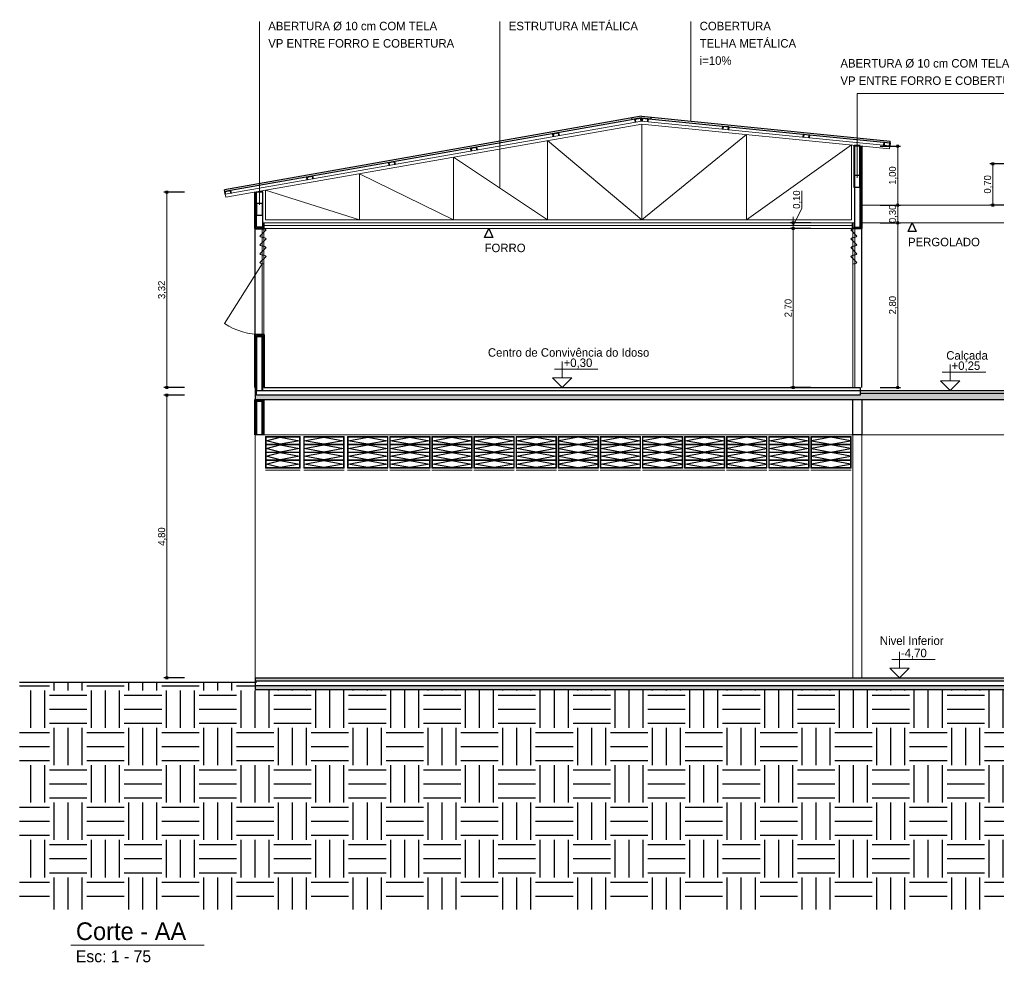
# Model space of a CAD drawing. Header units: millimetres. Extents: x 3006 to 6000, y 1661 to 3774.
# Drawn here: x 4119.37 to 4135.99, y 1757 to 1773.01 of the extents above; entities that cross this region are included whole.
import ezdxf

# ---------------------------------------------------------------- set-up
doc = ezdxf.new("R2010")
doc.units = ezdxf.units.MM
doc.header["$LTSCALE"] = 10
doc.linetypes.add('TT3', pattern=[0.25, 0.125, -0.125])
doc.linetypes.add('TT4', pattern=[0.1, 0.05, -0.05])
for name, color, linetype, lineweight in [('.10', 200, 'Continuous', 9), ('.10 ultra fina', 240, 'Continuous', 5), ('.15', 150, 'Continuous', 15), ('.25', 70, 'Continuous', 25), ('.30', 50, 'Continuous', 30), ('.40', 20, 'Continuous', 40), ('.40 Interno parede', 27, 'Continuous', 40), ('COTAS', 230, 'Continuous', 15), ('MARCAÇÕES', 230, 'Continuous', 15)]:
    doc.layers.add(name, color=color, linetype=linetype, lineweight=lineweight)
for name, color, linetype in [('.20 hachura', 185, 'Continuous'), ('ARQ-PRJ', 8, 'TT3'), ('ARQ-SMB', 9, 'Continuous'), ('Escrita', 34, 'Continuous')]:
    doc.layers.add(name, color=color, linetype=linetype)
doc.layers.add('Verde', color=7, linetype='Continuous', true_color=0x136734)
doc.styles.add('Texto Wilian', font='himalaya.ttf')
doc.dimstyles.new('Cota 1-75 Exter WMJ', dxfattribs={"dimtxt": 0.12, "dimasz": 0.05, "dimexe": 0.05, "dimexo": 0.1, "dimgap": 0.002, "dimtad": 1, "dimzin": 1, "dimtxsty": 'Texto Wilian', "dimblk": 'BOXFILLED', "dimcen": 2.5, "dimclrd": 230, "dimclre": 230, "dimclrt": 104, "dimazin": 0, "dimtfac": 1, "dimtix": 1, "dimtmove": 0, "dimatfit": 3, "dimfxl": 0.3, "dimfxlon": 1, "dimlwd": 20, "dimarcsym": 1})

# ---------------------------------------------------------------- blocks, each defined once
blk = doc.blocks.new('_BoxFilled')
at = {"color": 0, "linetype": 'ByBlock', "lineweight": -2}
blk.add_line((-0.5, 0), (-1, 0), dxfattribs=at)
at = {"color": 0, "linetype": 'ByBlock'}
blk.add_solid([(-0.5, 0.5), (0.5, 0.5), (-0.5, -0.5), (0.5, -0.5)], dxfattribs=at)
blk = doc.blocks.new('*D548')
at = {"layer": 'COTAS', "color": 230, "lineweight": -2, "transparency": 16777216}
for p, q in [((4132.809, 1769.46), (4132.459, 1769.46)), ((4132.809, 1766.76), (4132.459, 1766.76))]:
    blk.add_line(p, q, dxfattribs=at)
at = {"layer": 'COTAS', "color": 230, "linetype": 'Continuous', "lineweight": 20, "transparency": 16777216}
blk.add_line((4132.509, 1766.81), (4132.509, 1769.41), dxfattribs=at)
at = {"layer": 'Defpoints', "color": 0, "transparency": 16777216}
for p in [(4132.509, 1769.46), (4133.109, 1769.46), (4133.109, 1766.76)]:
    blk.add_point(p, dxfattribs=at)
at = {"layer": 'COTAS', "color": 230, "lineweight": 20, "transparency": 16777216, "xscale": 0.05, "yscale": 0.05, "zscale": 0.05}
for p, rotation in [((4132.509, 1769.46), 90), ((4132.509, 1766.76), 270)]:
    blk.add_blockref('_BoxFilled', p, dxfattribs=dict(at, rotation=rotation))
at = {"layer": 'COTAS', "color": 104, "transparency": 16777216, "insert": (4132.433, 1768.11), "char_height": 0.12, "attachment_point": 5, "rotation": 90, "style": 'Texto Wilian'}
blk.add_mtext('2,70', dxfattribs=at)
blk = doc.blocks.new('*D575')
at = {"layer": 'COTAS', "color": 230, "linetype": 'Continuous', "lineweight": 20, "transparency": 16777216}
for p, q in [((4132.654, 1769.801), (4132.654, 1770.102)), ((4132.509, 1769.51), (4132.654, 1769.801)), ((4132.509, 1769.61), (4132.509, 1769.66)), ((4132.509, 1769.46), (4132.509, 1769.56)), ((4132.509, 1769.46), (4132.509, 1769.56)), ((4132.509, 1769.41), (4132.509, 1769.36))]:
    blk.add_line(p, q, dxfattribs=at)
at = {"layer": 'COTAS', "color": 230, "lineweight": -2, "transparency": 16777216}
for p, q in [((4132.809, 1769.56), (4132.459, 1769.56)), ((4132.809, 1769.46), (4132.459, 1769.46))]:
    blk.add_line(p, q, dxfattribs=at)
at = {"layer": 'Defpoints', "color": 0, "transparency": 16777216}
for p in [(4132.509, 1769.56), (4133.523, 1769.56), (4133.523, 1769.46)]:
    blk.add_point(p, dxfattribs=at)
at = {"layer": 'COTAS', "color": 230, "lineweight": 20, "transparency": 16777216, "xscale": 0.05, "yscale": 0.05, "zscale": 0.05}
for p, rotation in [((4132.509, 1769.56), 270), ((4132.509, 1769.46), 90)]:
    blk.add_blockref('_BoxFilled', p, dxfattribs=dict(at, rotation=rotation))
at = {"layer": 'COTAS', "color": 104, "transparency": 16777216, "insert": (4132.577, 1769.952), "char_height": 0.12, "attachment_point": 5, "rotation": 90, "style": 'Texto Wilian'}
blk.add_mtext('0,10', dxfattribs=at)
blk = doc.blocks.new('*D576')
at = {"layer": 'COTAS', "color": 230, "linetype": 'Continuous', "lineweight": 20, "transparency": 16777216}
for p, q in [((4134.283, 1769.91), (4134.283, 1769.96)), ((4134.283, 1769.56), (4134.283, 1769.86)), ((4134.283, 1769.51), (4134.283, 1769.46))]:
    blk.add_line(p, q, dxfattribs=at)
at = {"layer": 'COTAS', "color": 230, "lineweight": -2, "transparency": 16777216}
for p, q in [((4133.983, 1769.86), (4134.333, 1769.86)), ((4133.983, 1769.56), (4134.333, 1769.56))]:
    blk.add_line(p, q, dxfattribs=at)
at = {"layer": 'Defpoints', "color": 0, "transparency": 16777216}
for p in [(4133.673, 1769.86), (4134.283, 1769.86), (4133.673, 1769.56)]:
    blk.add_point(p, dxfattribs=at)
at = {"layer": 'COTAS', "color": 230, "lineweight": 20, "transparency": 16777216, "xscale": 0.05, "yscale": 0.05, "zscale": 0.05}
for p, rotation in [((4134.283, 1769.86), 270), ((4134.283, 1769.56), 90)]:
    blk.add_blockref('_BoxFilled', p, dxfattribs=dict(at, rotation=rotation))
at = {"layer": 'COTAS', "color": 104, "transparency": 16777216, "insert": (4134.206, 1769.71), "char_height": 0.12, "attachment_point": 5, "rotation": 90, "style": 'Texto Wilian'}
blk.add_mtext('0,30', dxfattribs=at)
blk = doc.blocks.new('*D579')
at = {"layer": 'COTAS', "color": 230, "lineweight": -2, "transparency": 16777216}
for p, q in [((4133.983, 1769.56), (4134.333, 1769.56)), ((4133.983, 1766.76), (4134.333, 1766.76))]:
    blk.add_line(p, q, dxfattribs=at)
at = {"layer": 'COTAS', "color": 230, "linetype": 'Continuous', "lineweight": 20, "transparency": 16777216}
blk.add_line((4134.283, 1769.51), (4134.283, 1766.81), dxfattribs=at)
at = {"layer": 'Defpoints', "color": 0, "transparency": 16777216}
for p in [(4133.673, 1769.56), (4133.673, 1766.76), (4134.283, 1766.76)]:
    blk.add_point(p, dxfattribs=at)
at = {"layer": 'COTAS', "color": 230, "lineweight": 20, "transparency": 16777216, "xscale": 0.05, "yscale": 0.05, "zscale": 0.05}
for p, rotation in [((4134.283, 1769.56), 90), ((4134.283, 1766.76), 270)]:
    blk.add_blockref('_BoxFilled', p, dxfattribs=dict(at, rotation=rotation))
at = {"layer": 'COTAS', "color": 104, "transparency": 16777216, "insert": (4134.206, 1768.16), "char_height": 0.12, "attachment_point": 5, "rotation": 90, "style": 'Texto Wilian'}
blk.add_mtext('2,80', dxfattribs=at)
blk = doc.blocks.new('*D580')
at = {"layer": 'COTAS', "color": 230, "lineweight": -2, "transparency": 16777216}
for p, q in [((4133.983, 1770.862), (4134.333, 1770.862)), ((4133.983, 1769.86), (4134.333, 1769.86))]:
    blk.add_line(p, q, dxfattribs=at)
at = {"layer": 'COTAS', "color": 230, "linetype": 'Continuous', "lineweight": 20, "transparency": 16777216}
blk.add_line((4134.283, 1769.91), (4134.283, 1770.812), dxfattribs=at)
at = {"layer": 'Defpoints', "color": 0, "transparency": 16777216}
for p in [(4133.673, 1770.862), (4134.283, 1770.862), (4133.673, 1769.86)]:
    blk.add_point(p, dxfattribs=at)
at = {"layer": 'COTAS', "color": 230, "lineweight": 20, "transparency": 16777216, "xscale": 0.05, "yscale": 0.05, "zscale": 0.05}
for p, rotation in [((4134.283, 1770.862), 90), ((4134.283, 1769.86), 270)]:
    blk.add_blockref('_BoxFilled', p, dxfattribs=dict(at, rotation=rotation))
at = {"layer": 'COTAS', "color": 104, "transparency": 16777216, "insert": (4134.206, 1770.361), "char_height": 0.12, "attachment_point": 5, "rotation": 90, "style": 'Texto Wilian'}
blk.add_mtext('1,00', dxfattribs=at)
blk = doc.blocks.new('*D581')
at = {"layer": 'COTAS', "color": 230, "lineweight": -2, "transparency": 16777216}
for p, q in [((4136.197, 1770.562), (4135.847, 1770.562)), ((4136.197, 1769.86), (4135.847, 1769.86))]:
    blk.add_line(p, q, dxfattribs=at)
at = {"layer": 'COTAS', "color": 230, "linetype": 'Continuous', "lineweight": 20, "transparency": 16777216}
blk.add_line((4135.897, 1769.91), (4135.897, 1770.512), dxfattribs=at)
at = {"layer": 'Defpoints', "color": 0, "transparency": 16777216}
for p in [(4135.897, 1770.562), (4136.673, 1770.562), (4136.673, 1769.86)]:
    blk.add_point(p, dxfattribs=at)
at = {"layer": 'COTAS', "color": 230, "lineweight": 20, "transparency": 16777216, "xscale": 0.05, "yscale": 0.05, "zscale": 0.05}
for p, rotation in [((4135.897, 1770.562), 90), ((4135.897, 1769.86), 270)]:
    blk.add_blockref('_BoxFilled', p, dxfattribs=dict(at, rotation=rotation))
at = {"layer": 'COTAS', "color": 104, "transparency": 16777216, "insert": (4135.82, 1770.211), "char_height": 0.12, "attachment_point": 5, "rotation": 90, "style": 'Texto Wilian'}
blk.add_mtext('0,70', dxfattribs=at)
blk = doc.blocks.new('*D582')
at = {"layer": 'COTAS', "color": 230, "lineweight": -2, "transparency": 16777216}
for p, q in [((4122.173, 1770.08), (4121.823, 1770.08)), ((4122.173, 1766.76), (4121.823, 1766.76))]:
    blk.add_line(p, q, dxfattribs=at)
at = {"layer": 'COTAS', "color": 230, "linetype": 'Continuous', "lineweight": 20, "transparency": 16777216}
blk.add_line((4121.873, 1770.03), (4121.873, 1766.81), dxfattribs=at)
at = {"layer": 'Defpoints', "color": 0, "transparency": 16777216}
for p in [(4123.373, 1770.08), (4121.873, 1766.76), (4123.373, 1766.76)]:
    blk.add_point(p, dxfattribs=at)
at = {"layer": 'COTAS', "color": 230, "lineweight": 20, "transparency": 16777216, "xscale": 0.05, "yscale": 0.05, "zscale": 0.05}
for p, rotation in [((4121.873, 1770.08), 90), ((4121.873, 1766.76), 270)]:
    blk.add_blockref('_BoxFilled', p, dxfattribs=dict(at, rotation=rotation))
at = {"layer": 'COTAS', "color": 104, "transparency": 16777216, "insert": (4121.796, 1768.42), "char_height": 0.12, "attachment_point": 5, "rotation": 90, "style": 'Texto Wilian'}
blk.add_mtext('3,32', dxfattribs=at)
blk = doc.blocks.new('*D611')
at = {"layer": 'COTAS', "color": 230, "lineweight": -2, "transparency": 16777216}
for p, q in [((4122.173, 1766.63), (4121.823, 1766.63)), ((4122.173, 1761.83), (4121.823, 1761.83))]:
    blk.add_line(p, q, dxfattribs=at)
at = {"layer": 'COTAS', "color": 230, "linetype": 'Continuous', "lineweight": 20, "transparency": 16777216}
blk.add_line((4121.873, 1766.58), (4121.873, 1761.88), dxfattribs=at)
at = {"layer": 'Defpoints', "color": 0, "transparency": 16777216}
for p in [(4123.523, 1766.63), (4121.873, 1761.83), (4123.523, 1761.83)]:
    blk.add_point(p, dxfattribs=at)
at = {"layer": 'COTAS', "color": 230, "lineweight": 20, "transparency": 16777216, "xscale": 0.05, "yscale": 0.05, "zscale": 0.05}
for p, rotation in [((4121.873, 1766.63), 90), ((4121.873, 1761.83), 270)]:
    blk.add_blockref('_BoxFilled', p, dxfattribs=dict(at, rotation=rotation))
at = {"layer": 'COTAS', "color": 104, "transparency": 16777216, "insert": (4121.796, 1764.23), "char_height": 0.12, "attachment_point": 5, "rotation": 90, "style": 'Texto Wilian'}
blk.add_mtext('4,80', dxfattribs=at)

msp = doc.modelspace()

# ---------------------------------------------------------------- hatches: boundary and pattern name
at = {"layer": '.20 hachura', "true_color": 0xc2a3a3}
h = msp.add_hatch(dxfattribs=at)
h.set_pattern_fill('EARTH', color=253, scale=0.1)
h.set_pattern_definition([(0, (0, -11.8586), (0.635, 0.635), [0.635, -0.635]), (0, (0, -11.62044), (0.635, 0.635), [0.635, -0.635]), (0, (0, -11.3823), (0.635, 0.635), [0.635, -0.635]), (90, (0.0794, -11.30294), (-0.635, 0.635), [0.635, -0.635]), (90, (0.3175, -11.30294), (-0.635, 0.635), [0.635, -0.635]), (90, (0.5556, -11.30294), (-0.635, 0.635), [0.635, -0.635])])
h.paths.add_polyline_path([(4143.473, 1766.71), (4143.473, 1761.63), (4123.373, 1761.63), (4123.373, 1761.76), (4119.373, 1761.76), (4119.373, 1757.895), (4147.473, 1757.895), (4147.473, 1766.76), (4147.073, 1766.76), (4147.073, 1766.71)])
at = {"layer": '.20 hachura'}
h = msp.add_hatch(color=185, dxfattribs=at)
h.dxf.hatch_style = 1
h.paths.add_polyline_path([(4136.698, 1766.66), (4133.648, 1766.66), (4133.648, 1766.63), (4123.398, 1766.63), (4123.398, 1766.71), (4123.398, 1766.76), (4123.373, 1766.76), (4123.373, 1766.56), (4143.473, 1766.56), (4143.473, 1766.71), (4143.448, 1766.71), (4143.448, 1766.63), (4136.698, 1766.63)])
h = msp.add_hatch(color=185, dxfattribs=at)
h.dxf.hatch_style = 1
h.paths.add_polyline_path([(4143.473, 1761.83), (4123.373, 1761.83), (4123.373, 1761.78), (4143.473, 1761.78)])
h = msp.add_hatch(color=185, dxfattribs=at)
h.dxf.hatch_style = 1
h.paths.add_polyline_path([(4143.473, 1761.7), (4123.373, 1761.7), (4123.373, 1761.63), (4143.473, 1761.63)])

# ---------------------------------------------------------------- linework, layer by layer
at = {"layer": '.10', "color": 200, "lineweight": 9}
for p, q in [((4123.493, 1767.66), (4123.493, 1769.46)), ((4123.523, 1767.66), (4123.523, 1769.46)), ((4133.523, 1766.76), (4133.523, 1769.46)), ((4133.553, 1766.76), (4133.553, 1769.46)), ((4123.523, 1769.31), (4123.493, 1769.31)), ((4133.523, 1769.31), (4133.553, 1769.31)), ((4123.523, 1769.16), (4123.493, 1769.16)), ((4133.523, 1769.16), (4133.553, 1769.16)), ((4123.523, 1769.01), (4123.493, 1769.01)), ((4133.523, 1769.01), (4133.553, 1769.01)), ((4122.85, 1767.846), (4123.493, 1768.86)), ((4123.523, 1768.86), (4123.493, 1768.86)), ((4123.523, 1768.86), (4123.493, 1768.86)), ((4133.523, 1768.86), (4133.553, 1768.86)), ((4133.523, 1768.86), (4133.553, 1768.86)), ((4124.138, 1765.93), (4123.548, 1765.93)), ((4123.548, 1765.39), (4123.548, 1765.93)), ((4124.128, 1765.92), (4123.558, 1765.92)), ((4123.558, 1765.797), (4123.558, 1765.92)), ((4123.558, 1765.797), (4124.128, 1765.797)), ((4123.558, 1765.665), (4123.558, 1765.787)), ((4123.558, 1765.787), (4124.128, 1765.787)), ((4124.128, 1765.92), (4124.128, 1765.797)), ((4124.128, 1765.787), (4124.128, 1765.665)), ((4124.138, 1765.93), (4124.138, 1765.39)), ((4124.883, 1765.93), (4124.198, 1765.93)), ((4124.198, 1765.39), (4124.198, 1765.93)), ((4124.873, 1765.92), (4124.208, 1765.92)), ((4124.208, 1765.797), (4124.208, 1765.92)), ((4124.208, 1765.797), (4124.873, 1765.797)), ((4124.208, 1765.665), (4124.208, 1765.787)), ((4124.208, 1765.787), (4124.873, 1765.787)), ((4124.873, 1765.92), (4124.873, 1765.797)), ((4124.873, 1765.787), (4124.873, 1765.665)), ((4124.883, 1765.93), (4124.883, 1765.39)), ((4125.628, 1765.93), (4124.943, 1765.93)), ((4124.943, 1765.39), (4124.943, 1765.93)), ((4125.618, 1765.92), (4124.953, 1765.92)), ((4124.953, 1765.797), (4124.953, 1765.92)), ((4124.953, 1765.797), (4125.618, 1765.797)), ((4124.953, 1765.665), (4124.953, 1765.787)), ((4124.953, 1765.787), (4125.618, 1765.787)), ((4125.618, 1765.92), (4125.618, 1765.797)), ((4125.618, 1765.787), (4125.618, 1765.665)), ((4125.628, 1765.93), (4125.628, 1765.39)), ((4126.343, 1765.93), (4125.658, 1765.93)), ((4125.658, 1765.39), (4125.658, 1765.93)), ((4126.333, 1765.92), (4125.668, 1765.92)), ((4125.668, 1765.797), (4125.668, 1765.92)), ((4125.668, 1765.797), (4126.333, 1765.797)), ((4125.668, 1765.665), (4125.668, 1765.787)), ((4125.668, 1765.787), (4126.333, 1765.787)), ((4126.333, 1765.92), (4126.333, 1765.797)), ((4126.333, 1765.787), (4126.333, 1765.665)), ((4126.343, 1765.93), (4126.343, 1765.39)), ((4127.058, 1765.93), (4126.373, 1765.93)), ((4126.373, 1765.39), (4126.373, 1765.93)), ((4127.048, 1765.92), (4126.383, 1765.92)), ((4126.383, 1765.797), (4126.383, 1765.92)), ((4126.383, 1765.797), (4127.048, 1765.797)), ((4126.383, 1765.665), (4126.383, 1765.787)), ((4126.383, 1765.787), (4127.048, 1765.787)), ((4127.048, 1765.92), (4127.048, 1765.797)), ((4127.048, 1765.787), (4127.048, 1765.665)), ((4127.058, 1765.93), (4127.058, 1765.39)), ((4127.773, 1765.93), (4127.088, 1765.93)), ((4127.088, 1765.39), (4127.088, 1765.93)), ((4127.763, 1765.92), (4127.098, 1765.92)), ((4127.098, 1765.797), (4127.098, 1765.92)), ((4127.098, 1765.797), (4127.763, 1765.797)), ((4127.098, 1765.665), (4127.098, 1765.787)), ((4127.098, 1765.787), (4127.763, 1765.787)), ((4127.763, 1765.92), (4127.763, 1765.797)), ((4127.763, 1765.787), (4127.763, 1765.665)), ((4127.773, 1765.93), (4127.773, 1765.39)), ((4128.488, 1765.93), (4127.803, 1765.93)), ((4127.803, 1765.39), (4127.803, 1765.93)), ((4128.478, 1765.92), (4127.813, 1765.92)), ((4127.813, 1765.797), (4127.813, 1765.92)), ((4127.813, 1765.797), (4128.478, 1765.797)), ((4127.813, 1765.665), (4127.813, 1765.787)), ((4127.813, 1765.787), (4128.478, 1765.787)), ((4128.478, 1765.92), (4128.478, 1765.797)), ((4128.478, 1765.787), (4128.478, 1765.665)), ((4128.488, 1765.93), (4128.488, 1765.39)), ((4128.518, 1765.93), (4129.203, 1765.93)), ((4128.518, 1765.93), (4128.518, 1765.39)), ((4128.528, 1765.92), (4129.193, 1765.92)), ((4128.528, 1765.92), (4128.528, 1765.797)), ((4129.193, 1765.797), (4128.528, 1765.797)), ((4128.528, 1765.787), (4128.528, 1765.665)), ((4129.193, 1765.787), (4128.528, 1765.787)), ((4129.193, 1765.797), (4129.193, 1765.92)), ((4129.193, 1765.665), (4129.193, 1765.787)), ((4129.203, 1765.39), (4129.203, 1765.93)), ((4129.918, 1765.93), (4129.233, 1765.93)), ((4129.233, 1765.39), (4129.233, 1765.93)), ((4129.908, 1765.92), (4129.243, 1765.92)), ((4129.243, 1765.797), (4129.243, 1765.92)), ((4129.243, 1765.797), (4129.908, 1765.797)), ((4129.243, 1765.665), (4129.243, 1765.787)), ((4129.243, 1765.787), (4129.908, 1765.787)), ((4129.908, 1765.92), (4129.908, 1765.797)), ((4129.908, 1765.787), (4129.908, 1765.665)), ((4129.918, 1765.93), (4129.918, 1765.39)), ((4129.948, 1765.93), (4130.633, 1765.93)), ((4129.948, 1765.93), (4129.948, 1765.39)), ((4129.958, 1765.92), (4130.623, 1765.92)), ((4129.958, 1765.92), (4129.958, 1765.797)), ((4130.623, 1765.797), (4129.958, 1765.797)), ((4129.958, 1765.787), (4129.958, 1765.665)), ((4130.623, 1765.787), (4129.958, 1765.787)), ((4130.623, 1765.797), (4130.623, 1765.92)), ((4130.623, 1765.665), (4130.623, 1765.787)), ((4130.633, 1765.39), (4130.633, 1765.93)), ((4131.348, 1765.93), (4130.663, 1765.93)), ((4130.663, 1765.39), (4130.663, 1765.93)), ((4131.338, 1765.92), (4130.673, 1765.92)), ((4130.673, 1765.797), (4130.673, 1765.92)), ((4130.673, 1765.797), (4131.338, 1765.797)), ((4130.673, 1765.665), (4130.673, 1765.787)), ((4130.673, 1765.787), (4131.338, 1765.787)), ((4131.338, 1765.92), (4131.338, 1765.797)), ((4131.338, 1765.787), (4131.338, 1765.665)), ((4131.348, 1765.93), (4131.348, 1765.39)), ((4131.378, 1765.93), (4132.063, 1765.93)), ((4131.378, 1765.93), (4131.378, 1765.39)), ((4131.388, 1765.92), (4132.053, 1765.92)), ((4131.388, 1765.92), (4131.388, 1765.797)), ((4132.053, 1765.797), (4131.388, 1765.797)), ((4131.388, 1765.787), (4131.388, 1765.665)), ((4132.053, 1765.787), (4131.388, 1765.787)), ((4132.053, 1765.797), (4132.053, 1765.92)), ((4132.053, 1765.665), (4132.053, 1765.787)), ((4132.063, 1765.39), (4132.063, 1765.93)), ((4132.778, 1765.93), (4132.093, 1765.93)), ((4132.093, 1765.39), (4132.093, 1765.93)), ((4132.768, 1765.92), (4132.103, 1765.92)), ((4132.103, 1765.797), (4132.103, 1765.92)), ((4132.103, 1765.797), (4132.768, 1765.797)), ((4132.103, 1765.665), (4132.103, 1765.787)), ((4132.103, 1765.787), (4132.768, 1765.787)), ((4132.768, 1765.92), (4132.768, 1765.797)), ((4132.768, 1765.787), (4132.768, 1765.665)), ((4132.778, 1765.93), (4132.778, 1765.39)), ((4132.808, 1765.93), (4133.493, 1765.93)), ((4132.808, 1765.93), (4132.808, 1765.39)), ((4132.818, 1765.92), (4133.483, 1765.92)), ((4132.818, 1765.92), (4132.818, 1765.797)), ((4133.483, 1765.797), (4132.818, 1765.797)), ((4132.818, 1765.787), (4132.818, 1765.665)), ((4133.483, 1765.787), (4132.818, 1765.787)), ((4133.483, 1765.797), (4133.483, 1765.92)), ((4133.483, 1765.665), (4133.483, 1765.787)), ((4133.493, 1765.39), (4133.493, 1765.93)), ((4123.558, 1765.665), (4124.128, 1765.665)), ((4123.558, 1765.532), (4123.558, 1765.655)), ((4123.558, 1765.655), (4124.128, 1765.655)), ((4124.128, 1765.655), (4124.128, 1765.532)), ((4124.208, 1765.665), (4124.873, 1765.665)), ((4124.208, 1765.532), (4124.208, 1765.655)), ((4124.208, 1765.655), (4124.873, 1765.655)), ((4124.873, 1765.655), (4124.873, 1765.532)), ((4124.953, 1765.665), (4125.618, 1765.665)), ((4124.953, 1765.532), (4124.953, 1765.655)), ((4124.953, 1765.655), (4125.618, 1765.655)), ((4125.618, 1765.655), (4125.618, 1765.532)), ((4125.668, 1765.665), (4126.333, 1765.665)), ((4125.668, 1765.532), (4125.668, 1765.655)), ((4125.668, 1765.655), (4126.333, 1765.655)), ((4126.333, 1765.655), (4126.333, 1765.532)), ((4126.383, 1765.665), (4127.048, 1765.665)), ((4126.383, 1765.532), (4126.383, 1765.655)), ((4126.383, 1765.655), (4127.048, 1765.655)), ((4127.048, 1765.655), (4127.048, 1765.532)), ((4127.098, 1765.665), (4127.763, 1765.665)), ((4127.098, 1765.532), (4127.098, 1765.655)), ((4127.098, 1765.655), (4127.763, 1765.655)), ((4127.763, 1765.655), (4127.763, 1765.532)), ((4127.813, 1765.665), (4128.478, 1765.665)), ((4127.813, 1765.532), (4127.813, 1765.655)), ((4127.813, 1765.655), (4128.478, 1765.655)), ((4128.478, 1765.655), (4128.478, 1765.532)), ((4129.193, 1765.665), (4128.528, 1765.665)), ((4128.528, 1765.655), (4128.528, 1765.532)), ((4129.193, 1765.655), (4128.528, 1765.655)), ((4129.193, 1765.532), (4129.193, 1765.655)), ((4129.243, 1765.665), (4129.908, 1765.665)), ((4129.243, 1765.532), (4129.243, 1765.655)), ((4129.243, 1765.655), (4129.908, 1765.655)), ((4129.908, 1765.655), (4129.908, 1765.532)), ((4130.623, 1765.665), (4129.958, 1765.665)), ((4129.958, 1765.655), (4129.958, 1765.532)), ((4130.623, 1765.655), (4129.958, 1765.655)), ((4130.623, 1765.532), (4130.623, 1765.655)), ((4130.673, 1765.665), (4131.338, 1765.665)), ((4130.673, 1765.532), (4130.673, 1765.655)), ((4130.673, 1765.655), (4131.338, 1765.655)), ((4131.338, 1765.655), (4131.338, 1765.532)), ((4132.053, 1765.665), (4131.388, 1765.665)), ((4131.388, 1765.655), (4131.388, 1765.532)), ((4132.053, 1765.655), (4131.388, 1765.655)), ((4132.053, 1765.532), (4132.053, 1765.655)), ((4132.103, 1765.665), (4132.768, 1765.665)), ((4132.103, 1765.532), (4132.103, 1765.655)), ((4132.103, 1765.655), (4132.768, 1765.655)), ((4132.768, 1765.655), (4132.768, 1765.532)), ((4133.483, 1765.665), (4132.818, 1765.665)), ((4132.818, 1765.655), (4132.818, 1765.532)), ((4133.483, 1765.655), (4132.818, 1765.655)), ((4133.483, 1765.532), (4133.483, 1765.655)), ((4123.558, 1765.532), (4124.128, 1765.532)), ((4123.558, 1765.4), (4123.558, 1765.522)), ((4123.558, 1765.522), (4124.128, 1765.522)), ((4124.128, 1765.522), (4124.128, 1765.4)), ((4124.208, 1765.532), (4124.873, 1765.532)), ((4124.208, 1765.4), (4124.208, 1765.522)), ((4124.208, 1765.522), (4124.873, 1765.522)), ((4124.873, 1765.522), (4124.873, 1765.4)), ((4124.953, 1765.532), (4125.618, 1765.532)), ((4124.953, 1765.4), (4124.953, 1765.522)), ((4124.953, 1765.522), (4125.618, 1765.522)), ((4125.618, 1765.522), (4125.618, 1765.4)), ((4125.668, 1765.532), (4126.333, 1765.532)), ((4125.668, 1765.4), (4125.668, 1765.522)), ((4125.668, 1765.522), (4126.333, 1765.522)), ((4126.333, 1765.522), (4126.333, 1765.4)), ((4126.383, 1765.532), (4127.048, 1765.532)), ((4126.383, 1765.4), (4126.383, 1765.522)), ((4126.383, 1765.522), (4127.048, 1765.522)), ((4127.048, 1765.522), (4127.048, 1765.4)), ((4127.098, 1765.532), (4127.763, 1765.532)), ((4127.098, 1765.4), (4127.098, 1765.522)), ((4127.098, 1765.522), (4127.763, 1765.522)), ((4127.763, 1765.522), (4127.763, 1765.4)), ((4127.813, 1765.532), (4128.478, 1765.532)), ((4127.813, 1765.4), (4127.813, 1765.522)), ((4127.813, 1765.522), (4128.478, 1765.522)), ((4128.478, 1765.522), (4128.478, 1765.4)), ((4129.193, 1765.532), (4128.528, 1765.532)), ((4128.528, 1765.522), (4128.528, 1765.4)), ((4129.193, 1765.522), (4128.528, 1765.522)), ((4129.193, 1765.4), (4129.193, 1765.522)), ((4129.243, 1765.532), (4129.908, 1765.532)), ((4129.243, 1765.4), (4129.243, 1765.522)), ((4129.243, 1765.522), (4129.908, 1765.522)), ((4129.908, 1765.522), (4129.908, 1765.4)), ((4130.623, 1765.532), (4129.958, 1765.532)), ((4129.958, 1765.522), (4129.958, 1765.4)), ((4130.623, 1765.522), (4129.958, 1765.522)), ((4130.623, 1765.4), (4130.623, 1765.522)), ((4130.673, 1765.532), (4131.338, 1765.532)), ((4130.673, 1765.4), (4130.673, 1765.522)), ((4130.673, 1765.522), (4131.338, 1765.522)), ((4131.338, 1765.522), (4131.338, 1765.4)), ((4132.053, 1765.532), (4131.388, 1765.532)), ((4131.388, 1765.522), (4131.388, 1765.4)), ((4132.053, 1765.522), (4131.388, 1765.522)), ((4132.053, 1765.4), (4132.053, 1765.522)), ((4132.103, 1765.532), (4132.768, 1765.532)), ((4132.103, 1765.4), (4132.103, 1765.522)), ((4132.103, 1765.522), (4132.768, 1765.522)), ((4132.768, 1765.522), (4132.768, 1765.4)), ((4133.483, 1765.532), (4132.818, 1765.532)), ((4132.818, 1765.522), (4132.818, 1765.4)), ((4133.483, 1765.522), (4132.818, 1765.522)), ((4133.483, 1765.4), (4133.483, 1765.522)), ((4123.548, 1765.39), (4124.138, 1765.39)), ((4124.138, 1765.36), (4123.548, 1765.36)), ((4123.558, 1765.4), (4124.128, 1765.4)), ((4124.198, 1765.39), (4124.883, 1765.39)), ((4124.883, 1765.36), (4124.198, 1765.36)), ((4124.208, 1765.4), (4124.873, 1765.4)), ((4124.943, 1765.39), (4125.628, 1765.39)), ((4125.628, 1765.36), (4124.943, 1765.36)), ((4124.953, 1765.4), (4125.618, 1765.4)), ((4125.658, 1765.39), (4126.343, 1765.39)), ((4126.343, 1765.36), (4125.658, 1765.36)), ((4125.668, 1765.4), (4126.333, 1765.4)), ((4126.373, 1765.39), (4127.058, 1765.39)), ((4127.058, 1765.36), (4126.373, 1765.36)), ((4126.383, 1765.4), (4127.048, 1765.4)), ((4127.088, 1765.39), (4127.773, 1765.39)), ((4127.773, 1765.36), (4127.088, 1765.36)), ((4127.098, 1765.4), (4127.763, 1765.4)), ((4127.803, 1765.39), (4128.488, 1765.39)), ((4128.488, 1765.36), (4127.803, 1765.36)), ((4127.813, 1765.4), (4128.478, 1765.4)), ((4129.203, 1765.39), (4128.518, 1765.39)), ((4129.203, 1765.36), (4128.518, 1765.36)), ((4129.193, 1765.4), (4128.528, 1765.4)), ((4129.233, 1765.39), (4129.918, 1765.39)), ((4129.918, 1765.36), (4129.233, 1765.36)), ((4129.243, 1765.4), (4129.908, 1765.4)), ((4130.633, 1765.39), (4129.948, 1765.39)), ((4131.348, 1765.36), (4129.948, 1765.36)), ((4130.623, 1765.4), (4129.958, 1765.4)), ((4130.663, 1765.39), (4131.348, 1765.39)), ((4130.673, 1765.4), (4131.338, 1765.4)), ((4132.063, 1765.39), (4131.378, 1765.39)), ((4132.063, 1765.36), (4131.378, 1765.36)), ((4132.053, 1765.4), (4131.388, 1765.4)), ((4132.093, 1765.39), (4132.778, 1765.39)), ((4132.778, 1765.36), (4132.093, 1765.36)), ((4132.103, 1765.4), (4132.768, 1765.4)), ((4133.493, 1765.39), (4132.808, 1765.39)), ((4133.493, 1765.36), (4132.808, 1765.36)), ((4133.483, 1765.4), (4132.818, 1765.4))]:
    msp.add_line(p, q, dxfattribs=at)
for points in [[(4123.508, 1769.31, -0.198912), (4123.455, 1769.332), (4123.561, 1769.438, 0.198912), (4123.508, 1769.46)], [(4133.538, 1769.31, 0.198912), (4133.591, 1769.332), (4133.485, 1769.438, -0.198912), (4133.538, 1769.46)], [(4123.508, 1769.16, -0.198912), (4123.455, 1769.182), (4123.561, 1769.288, 0.198912), (4123.508, 1769.31)], [(4133.538, 1769.16, 0.198912), (4133.591, 1769.182), (4133.485, 1769.288, -0.198912), (4133.538, 1769.31)], [(4123.508, 1769.01, -0.198912), (4123.455, 1769.032), (4123.561, 1769.138, 0.198912), (4123.508, 1769.16)], [(4133.538, 1769.01, 0.198912), (4133.591, 1769.032), (4133.485, 1769.138, -0.198912), (4133.538, 1769.16)], [(4123.508, 1768.86, -0.198912), (4123.455, 1768.882), (4123.561, 1768.988, 0.198912), (4123.508, 1769.01)], [(4133.538, 1768.86, 0.198912), (4133.591, 1768.882), (4133.485, 1768.988, -0.198912), (4133.538, 1769.01)]]:
    msp.add_lwpolyline(points, format="xyb", dxfattribs=at)
msp.add_arc((4123.493, 1768.86), 1.2, 237.6255, 270, dxfattribs=at)
at = {"layer": '.10 ultra fina', "color": 240, "lineweight": 5}
for p, q in [((4123.523, 1769.51), (4133.523, 1769.51)), ((4123.523, 1769.46), (4133.523, 1769.46))]:
    msp.add_line(p, q, dxfattribs=at)
at = {"layer": '.15', "color": 150, "lineweight": 15}
for p, q in [((4129.934, 1771.286), (4122.864, 1770.042)), ((4134.148, 1770.865), (4129.934, 1771.286)), ((4129.936, 1771.236), (4122.873, 1769.992)), ((4134.143, 1770.815), (4129.936, 1771.236)), ((4129.936, 1771.236), (4129.936, 1769.61)), ((4129.936, 1769.61), (4128.339, 1770.955)), ((4128.339, 1769.61), (4128.339, 1770.955)), ((4129.936, 1769.61), (4131.717, 1771.058)), ((4131.717, 1771.058), (4131.717, 1769.61)), ((4131.717, 1769.61), (4133.498, 1770.88)), ((4133.498, 1769.61), (4133.498, 1770.88)), ((4133.548, 1769.56), (4133.548, 1770.875)), ((4134.148, 1770.865), (4134.143, 1770.815)), ((4126.742, 1769.61), (4126.742, 1770.674)), ((4128.339, 1769.61), (4126.742, 1770.674)), ((4125.145, 1769.61), (4125.145, 1770.392)), ((4126.742, 1769.61), (4125.145, 1770.392)), ((4123.498, 1769.56), (4123.498, 1770.102)), ((4123.548, 1769.61), (4123.548, 1770.111)), ((4125.145, 1769.61), (4123.548, 1770.111)), ((4122.873, 1769.992), (4122.864, 1770.042)), ((4133.673, 1769.86), (4136.673, 1769.86)), ((4133.498, 1769.61), (4123.548, 1769.61)), ((4133.548, 1769.56), (4123.498, 1769.56)), ((4133.673, 1769.56), (4136.673, 1769.56)), ((4123.373, 1765.96), (4123.373, 1761.83)), ((4123.523, 1765.96), (4143.323, 1765.96)), ((4125.023, 1765.96), (4130.773, 1765.96)), ((4130.923, 1765.96), (4133.523, 1765.96)), ((4133.523, 1761.83), (4133.523, 1765.96)), ((4133.673, 1761.83), (4133.673, 1765.96))]:
    msp.add_line(p, q, dxfattribs=at)
at = {"layer": '.20 hachura', "color": 253, "true_color": 0xc2a3a3}
msp.add_lwpolyline([(4123.398, 1766.56), (4123.398, 1765.96)], dxfattribs=at)
at = {"layer": '.25', "color": 70, "lineweight": 25}
for p, q in [((4129.931, 1771.367), (4122.85, 1770.12)), ((4129.922, 1771.335), (4122.856, 1770.091)), ((4129.931, 1771.372), (4129.769, 1771.343)), ((4129.774, 1771.314), (4129.769, 1771.343)), ((4129.932, 1771.342), (4129.774, 1771.314)), ((4129.922, 1771.335), (4129.922, 1771.34)), ((4129.931, 1771.372), (4130.099, 1771.355)), ((4129.931, 1771.367), (4134.156, 1770.945)), ((4129.932, 1771.342), (4130.096, 1771.325)), ((4129.946, 1771.335), (4129.947, 1771.34)), ((4129.946, 1771.335), (4134.153, 1770.915)), ((4130.096, 1771.325), (4130.099, 1771.355)), ((4134.153, 1770.915), (4134.156, 1770.945)), ((4122.856, 1770.091), (4122.85, 1770.12)), ((4123.398, 1766.63), (4123.398, 1766.71)), ((4123.398, 1766.71), (4133.648, 1766.71)), ((4133.648, 1766.63), (4123.398, 1766.63)), ((4133.648, 1766.76), (4133.648, 1766.63)), ((4123.373, 1761.83), (4143.473, 1761.83)), ((4123.373, 1761.78), (4143.473, 1761.78))]:
    msp.add_line(p, q, dxfattribs=at)
for points in [[(4129.928, 1771.285), (4129.925, 1771.285), (4129.916, 1771.331), (4129.824, 1771.315), (4129.832, 1771.268), (4129.829, 1771.268), (4129.82, 1771.317), (4129.919, 1771.334)], [(4130.041, 1771.276), (4130.038, 1771.276), (4130.042, 1771.323), (4129.949, 1771.332), (4129.944, 1771.285), (4129.941, 1771.286), (4129.946, 1771.335), (4130.046, 1771.325)], [(4131.41, 1771.139), (4131.407, 1771.139), (4131.412, 1771.186), (4131.318, 1771.195), (4131.313, 1771.148), (4131.31, 1771.149), (4131.315, 1771.198), (4131.415, 1771.189)], [(4128.535, 1771.04), (4128.532, 1771.039), (4128.523, 1771.086), (4128.431, 1771.069), (4128.439, 1771.023), (4128.436, 1771.023), (4128.427, 1771.072), (4128.526, 1771.089)], [(4132.779, 1771.002), (4132.776, 1771.002), (4132.781, 1771.049), (4132.687, 1771.058), (4132.682, 1771.012), (4132.68, 1771.012), (4132.684, 1771.062), (4132.784, 1771.052)], [(4127.142, 1770.795), (4127.139, 1770.794), (4127.131, 1770.84), (4127.038, 1770.824), (4127.046, 1770.778), (4127.043, 1770.777), (4127.034, 1770.827), (4127.133, 1770.844)], [(4134.148, 1770.865), (4134.145, 1770.865), (4134.15, 1770.912), (4134.056, 1770.921), (4134.052, 1770.875), (4134.049, 1770.875), (4134.054, 1770.925), (4134.153, 1770.915)], [(4125.749, 1770.549), (4125.746, 1770.549), (4125.738, 1770.595), (4125.645, 1770.579), (4125.653, 1770.533), (4125.65, 1770.532), (4125.641, 1770.581), (4125.74, 1770.599)], [(4124.356, 1770.304), (4124.353, 1770.304), (4124.345, 1770.35), (4124.252, 1770.334), (4124.26, 1770.287), (4124.257, 1770.287), (4124.249, 1770.336), (4124.347, 1770.353)], [(4122.963, 1770.059), (4122.96, 1770.058), (4122.952, 1770.105), (4122.859, 1770.088), (4122.867, 1770.042), (4122.864, 1770.042), (4122.856, 1770.091), (4122.954, 1770.108)], [(4133.648, 1769.485), (4133.648, 1770.16), (4133.548, 1770.16), (4133.548, 1769.485)], [(4123.398, 1769.485), (4123.398, 1770.085), (4123.498, 1770.085), (4123.498, 1769.485)]]:
    msp.add_lwpolyline(points, close=True, dxfattribs=at)
at = {"layer": '.30', "color": 50, "lineweight": 30}
for p, q in [((4123.373, 1767.66), (4123.373, 1769.46)), ((4133.673, 1766.76), (4133.673, 1769.46)), ((4123.523, 1766.76), (4133.648, 1766.76)), ((4133.648, 1766.71), (4136.698, 1766.71)), ((4136.698, 1766.66), (4133.648, 1766.66)), ((4123.373, 1761.83), (4123.373, 1761.63)), ((4119.373, 1761.76), (4123.398, 1761.76)), ((4123.373, 1761.7), (4143.473, 1761.7)), ((4123.373, 1761.63), (4143.473, 1761.63))]:
    msp.add_line(p, q, dxfattribs=at)
msp.add_lwpolyline([(4123.373, 1766.76), (4123.373, 1766.56), (4143.473, 1766.56), (4143.473, 1766.71)], dxfattribs=at)
for points in [[(4123.523, 1765.96), (4123.373, 1765.96), (4123.373, 1766.56), (4123.523, 1766.56)], [(4133.523, 1766.56), (4133.673, 1766.56), (4133.673, 1765.96), (4133.523, 1765.96)]]:
    msp.add_lwpolyline(points, close=True, dxfattribs=at)
at = {"layer": '.40', "color": 20, "lineweight": 40}
for p, q in [((4133.673, 1769.46), (4133.673, 1770.862)), ((4123.373, 1769.46), (4123.373, 1770.08)), ((4123.373, 1769.46), (4123.523, 1769.46)), ((4123.523, 1769.46), (4123.523, 1769.56)), ((4133.523, 1769.46), (4133.523, 1769.56)), ((4133.673, 1769.46), (4133.523, 1769.46)), ((4123.373, 1766.76), (4123.373, 1767.66)), ((4123.373, 1767.66), (4123.523, 1767.66)), ((4123.523, 1767.66), (4123.523, 1766.76)), ((4123.373, 1765.96), (4123.373, 1766.56)), ((4123.523, 1765.96), (4123.523, 1766.56))]:
    msp.add_line(p, q, dxfattribs=at)
at = {"layer": '.40 Interno parede', "color": 27}
for p, q in [((4133.548, 1770.16), (4133.548, 1770.875)), ((4133.648, 1770.865), (4133.548, 1770.865)), ((4133.648, 1770.16), (4133.648, 1770.865)), ((4123.398, 1766.71), (4123.398, 1767.635)), ((4123.398, 1767.635), (4123.498, 1767.635)), ((4123.498, 1766.71), (4123.498, 1767.635)), ((4123.398, 1765.96), (4123.398, 1766.535)), ((4123.398, 1766.535), (4123.498, 1766.535)), ((4123.498, 1765.96), (4123.498, 1766.535))]:
    msp.add_line(p, q, dxfattribs=at)
at = {"layer": 'ARQ-PRJ', "linetype": 'TT4'}
for p, q in [((4133.648, 1770.36), (4133.548, 1770.36)), ((4133.648, 1770.16), (4133.548, 1770.16)), ((4123.498, 1769.685), (4123.398, 1769.685))]:
    msp.add_line(p, q, dxfattribs=at)
msp.add_lwpolyline([(4123.498, 1769.685), (4123.498, 1769.885), (4123.398, 1769.885), (4123.398, 1769.685)], dxfattribs=at)
at = {"layer": 'ARQ-SMB'}
for points in [[(4127.339, 1769.46), (4127.409, 1769.31), (4127.269, 1769.31)], [(4134.529, 1769.56), (4134.599, 1769.41), (4134.459, 1769.41)]]:
    msp.add_lwpolyline(points, close=True, dxfattribs=at)
at = {"layer": 'ARQ-SMB', "linetype": 'TT4'}
for points in [[(4123.558, 1765.858), (4123.795, 1765.92), (4124.128, 1765.858), (4123.795, 1765.797)], [(4123.558, 1765.726), (4123.795, 1765.787), (4124.128, 1765.726), (4123.795, 1765.665)], [(4124.208, 1765.858), (4124.54, 1765.92), (4124.873, 1765.858), (4124.54, 1765.797)], [(4124.208, 1765.726), (4124.54, 1765.787), (4124.873, 1765.726), (4124.54, 1765.665)], [(4124.953, 1765.858), (4125.285, 1765.92), (4125.618, 1765.858), (4125.285, 1765.797)], [(4124.953, 1765.726), (4125.285, 1765.787), (4125.618, 1765.726), (4125.285, 1765.665)], [(4125.668, 1765.858), (4126, 1765.92), (4126.333, 1765.858), (4126, 1765.797)], [(4125.668, 1765.726), (4126, 1765.787), (4126.333, 1765.726), (4126, 1765.665)], [(4126.383, 1765.858), (4126.715, 1765.92), (4127.048, 1765.858), (4126.715, 1765.797)], [(4126.383, 1765.726), (4126.715, 1765.787), (4127.048, 1765.726), (4126.715, 1765.665)], [(4127.098, 1765.858), (4127.43, 1765.92), (4127.763, 1765.858), (4127.43, 1765.797)], [(4127.098, 1765.726), (4127.43, 1765.787), (4127.763, 1765.726), (4127.43, 1765.665)], [(4127.813, 1765.858), (4128.145, 1765.92), (4128.478, 1765.858), (4128.145, 1765.797)], [(4127.813, 1765.726), (4128.145, 1765.787), (4128.478, 1765.726), (4128.145, 1765.665)], [(4129.193, 1765.858), (4128.86, 1765.92), (4128.528, 1765.858), (4128.86, 1765.797)], [(4129.193, 1765.726), (4128.86, 1765.787), (4128.528, 1765.726), (4128.86, 1765.665)], [(4129.243, 1765.858), (4129.575, 1765.92), (4129.908, 1765.858), (4129.575, 1765.797)], [(4129.243, 1765.726), (4129.575, 1765.787), (4129.908, 1765.726), (4129.575, 1765.665)], [(4130.623, 1765.858), (4130.29, 1765.92), (4129.958, 1765.858), (4130.29, 1765.797)], [(4130.623, 1765.726), (4130.29, 1765.787), (4129.958, 1765.726), (4130.29, 1765.665)], [(4130.673, 1765.858), (4131.005, 1765.92), (4131.338, 1765.858), (4131.005, 1765.797)], [(4130.673, 1765.726), (4131.005, 1765.787), (4131.338, 1765.726), (4131.005, 1765.665)], [(4132.053, 1765.858), (4131.72, 1765.92), (4131.388, 1765.858), (4131.72, 1765.797)], [(4132.053, 1765.726), (4131.72, 1765.787), (4131.388, 1765.726), (4131.72, 1765.665)], [(4132.103, 1765.858), (4132.435, 1765.92), (4132.768, 1765.858), (4132.435, 1765.797)], [(4132.103, 1765.726), (4132.435, 1765.787), (4132.768, 1765.726), (4132.435, 1765.665)], [(4133.483, 1765.858), (4133.15, 1765.92), (4132.818, 1765.858), (4133.15, 1765.797)], [(4133.483, 1765.726), (4133.15, 1765.787), (4132.818, 1765.726), (4133.15, 1765.665)], [(4123.558, 1765.593), (4123.795, 1765.655), (4124.128, 1765.593), (4123.795, 1765.532)], [(4124.208, 1765.593), (4124.54, 1765.655), (4124.873, 1765.593), (4124.54, 1765.532)], [(4124.953, 1765.593), (4125.285, 1765.655), (4125.618, 1765.593), (4125.285, 1765.532)], [(4125.668, 1765.593), (4126, 1765.655), (4126.333, 1765.593), (4126, 1765.532)], [(4126.383, 1765.593), (4126.715, 1765.655), (4127.048, 1765.593), (4126.715, 1765.532)], [(4127.098, 1765.593), (4127.43, 1765.655), (4127.763, 1765.593), (4127.43, 1765.532)], [(4127.813, 1765.593), (4128.145, 1765.655), (4128.478, 1765.593), (4128.145, 1765.532)], [(4129.193, 1765.593), (4128.86, 1765.655), (4128.528, 1765.593), (4128.86, 1765.532)], [(4129.243, 1765.593), (4129.575, 1765.655), (4129.908, 1765.593), (4129.575, 1765.532)], [(4130.623, 1765.593), (4130.29, 1765.655), (4129.958, 1765.593), (4130.29, 1765.532)], [(4130.673, 1765.593), (4131.005, 1765.655), (4131.338, 1765.593), (4131.005, 1765.532)], [(4132.053, 1765.593), (4131.72, 1765.655), (4131.388, 1765.593), (4131.72, 1765.532)], [(4132.103, 1765.593), (4132.435, 1765.655), (4132.768, 1765.593), (4132.435, 1765.532)], [(4133.483, 1765.593), (4133.15, 1765.655), (4132.818, 1765.593), (4133.15, 1765.532)], [(4123.558, 1765.461), (4123.795, 1765.522), (4124.128, 1765.461), (4123.795, 1765.4)], [(4124.208, 1765.461), (4124.54, 1765.522), (4124.873, 1765.461), (4124.54, 1765.4)], [(4124.953, 1765.461), (4125.285, 1765.522), (4125.618, 1765.461), (4125.285, 1765.4)], [(4125.668, 1765.461), (4126, 1765.522), (4126.333, 1765.461), (4126, 1765.4)], [(4126.383, 1765.461), (4126.715, 1765.522), (4127.048, 1765.461), (4126.715, 1765.4)], [(4127.098, 1765.461), (4127.43, 1765.522), (4127.763, 1765.461), (4127.43, 1765.4)], [(4127.813, 1765.461), (4128.145, 1765.522), (4128.478, 1765.461), (4128.145, 1765.4)], [(4129.193, 1765.461), (4128.86, 1765.522), (4128.528, 1765.461), (4128.86, 1765.4)], [(4129.243, 1765.461), (4129.575, 1765.522), (4129.908, 1765.461), (4129.575, 1765.4)], [(4130.623, 1765.461), (4130.29, 1765.522), (4129.958, 1765.461), (4130.29, 1765.4)], [(4130.673, 1765.461), (4131.005, 1765.522), (4131.338, 1765.461), (4131.005, 1765.4)], [(4132.053, 1765.461), (4131.72, 1765.522), (4131.388, 1765.461), (4131.72, 1765.4)], [(4132.103, 1765.461), (4132.435, 1765.522), (4132.768, 1765.461), (4132.435, 1765.4)], [(4133.483, 1765.461), (4133.15, 1765.522), (4132.818, 1765.461), (4133.15, 1765.4)]]:
    msp.add_lwpolyline(points, close=True, dxfattribs=at)
at = {"layer": 'COTAS'}
msp.add_line((4133.594, 1771.756), (4136.745, 1771.756), dxfattribs=at)
at = {"layer": 'MARCAÇÕES'}
for p, q in [((4128.585, 1766.924), (4128.585, 1767.202)), ((4135.173, 1766.874), (4135.173, 1767.152)), ((4128.454, 1767.071), (4129.194, 1767.071)), ((4135.041, 1767.021), (4135.781, 1767.021)), ((4134.182, 1762.141), (4134.921, 1762.141)), ((4134.313, 1761.994), (4134.313, 1762.272))]:
    msp.add_line(p, q, dxfattribs=at)
for points in [[(4128.585, 1766.76), (4128.75, 1766.924), (4128.421, 1766.924)], [(4135.173, 1766.71), (4135.337, 1766.874), (4135.009, 1766.874)], [(4134.313, 1761.83), (4134.477, 1761.994), (4134.149, 1761.994)]]:
    msp.add_lwpolyline(points, close=True, dxfattribs=at)
at = {"layer": 'Verde', "color": 106, "lineweight": 9}
msp.add_line((4120.242, 1757.292), (4122.506, 1757.292), dxfattribs=at)

# ---------------------------------------------------------------- texts
at = {"layer": 'Escrita', "style": 'Texto Wilian'}
for s, p in [('ABERTURA Ø 10 cm COM TELA', (4123.596, 1772.828)), ('ESTRUTURA METÁLICA', (4127.68, 1772.828)), ('COBERTURA', (4130.921, 1772.828)), ('VP ENTRE FORRO E COBERTURA', (4123.596, 1772.534)), ('TELHA METÁLICA', (4130.921, 1772.534)), ('i=10%%%', (4130.921, 1772.241)), ('ABERTURA Ø 10 cm COM TELA', (4133.311, 1772.195)), ('VP ENTRE FORRO E COBERTURA', (4133.311, 1771.901)), ('PERGOLADO', (4134.459, 1769.16)), ('FORRO', (4127.269, 1769.06)), ('+0,30', (4128.611, 1767.11)), ('+0,25', (4135.198, 1767.06)), ('Nivel Inferior ', (4133.981, 1762.39)), ('-4,70', (4134.338, 1762.18))]:
    msp.add_text(s, height=0.144, dxfattribs=at).set_placement(p)
at = {"layer": 'Escrita', "attachment_point": 1, "style": 'Texto Wilian'}
for s, insert, char_height, width in [('{\\C34;Centro de Convivência do Idoso }', (4127.325, 1767.428), 0.144, 3.49988), ('{\\C34;Calçada }', (4135.108, 1767.378), 0.144, 3.49988), ('{\\C50;Corte - AA}', (4120.33, 1757.678), 0.3, 7.44131), ('{\\C50;Esc: 1 - 75}', (4120.328, 1757.201), 0.2, 3.14298)]:
    msp.add_mtext(s, dxfattribs=dict(at, insert=insert, char_height=char_height, width=width))

# ---------------------------------------------------------------- dimensions: what is measured, and where the dimension line sits
at = {"layer": 'COTAS'}
for base, p1, p2, picture, middle in [((4134.283, 1770.862), (4133.673, 1769.86), (4133.673, 1770.862), '*D580', (4134.206, 1770.361)), ((4135.897, 1770.562), (4136.673, 1769.86), (4136.673, 1770.562), '*D581', (4135.82, 1770.211)), ((4121.873, 1766.76), (4123.373, 1770.08), (4123.373, 1766.76), '*D582', (4121.796, 1768.42)), ((4134.283, 1769.86), (4133.673, 1769.56), (4133.673, 1769.86), '*D576', (4134.206, 1769.71)), ((4132.509, 1769.46), (4133.109, 1766.76), (4133.109, 1769.46), '*D548', (4132.433, 1768.11)), ((4134.283, 1766.76), (4133.673, 1769.56), (4133.673, 1766.76), '*D579', (4134.206, 1768.16)), ((4121.873, 1761.83), (4123.523, 1766.63), (4123.523, 1761.83), '*D611', (4121.796, 1764.23))]:
    dim = msp.add_linear_dim(base=base, p1=p1, p2=p2, angle=90, dimstyle='Cota 1-75 Exter WMJ', override={"dimtmove": 1}, dxfattribs=at)
    dim.commit()
    dim.dimension.update_dxf_attribs({"geometry": picture, "text_midpoint": middle})
dim = msp.add_linear_dim(base=(4132.509, 1769.56), p1=(4133.523, 1769.46), p2=(4133.523, 1769.56), angle=90, dimstyle='Cota 1-75 Exter WMJ', override={"dimtmove": 1}, dxfattribs=at)
dim.commit()
dim.dimension.update_dxf_attribs({"geometry": '*D575', "text_midpoint": (4132.654, 1769.803), "dimtype": 160})

# ---------------------------------------------------------------- leaders
for points in [[(4123.445, 1769.862), (4123.445, 1772.978)], [(4127.529, 1770.161), (4127.529, 1772.978)], [(4130.77, 1771.283), (4130.77, 1772.978)], [(4133.594, 1770.323), (4133.594, 1771.756)]]:
    msp.add_leader(points, dimstyle='Cota 1-75 Exter WMJ', override={"dimtmove": 1}, dxfattribs=at)

doc.saveas('drawing.dxf')
